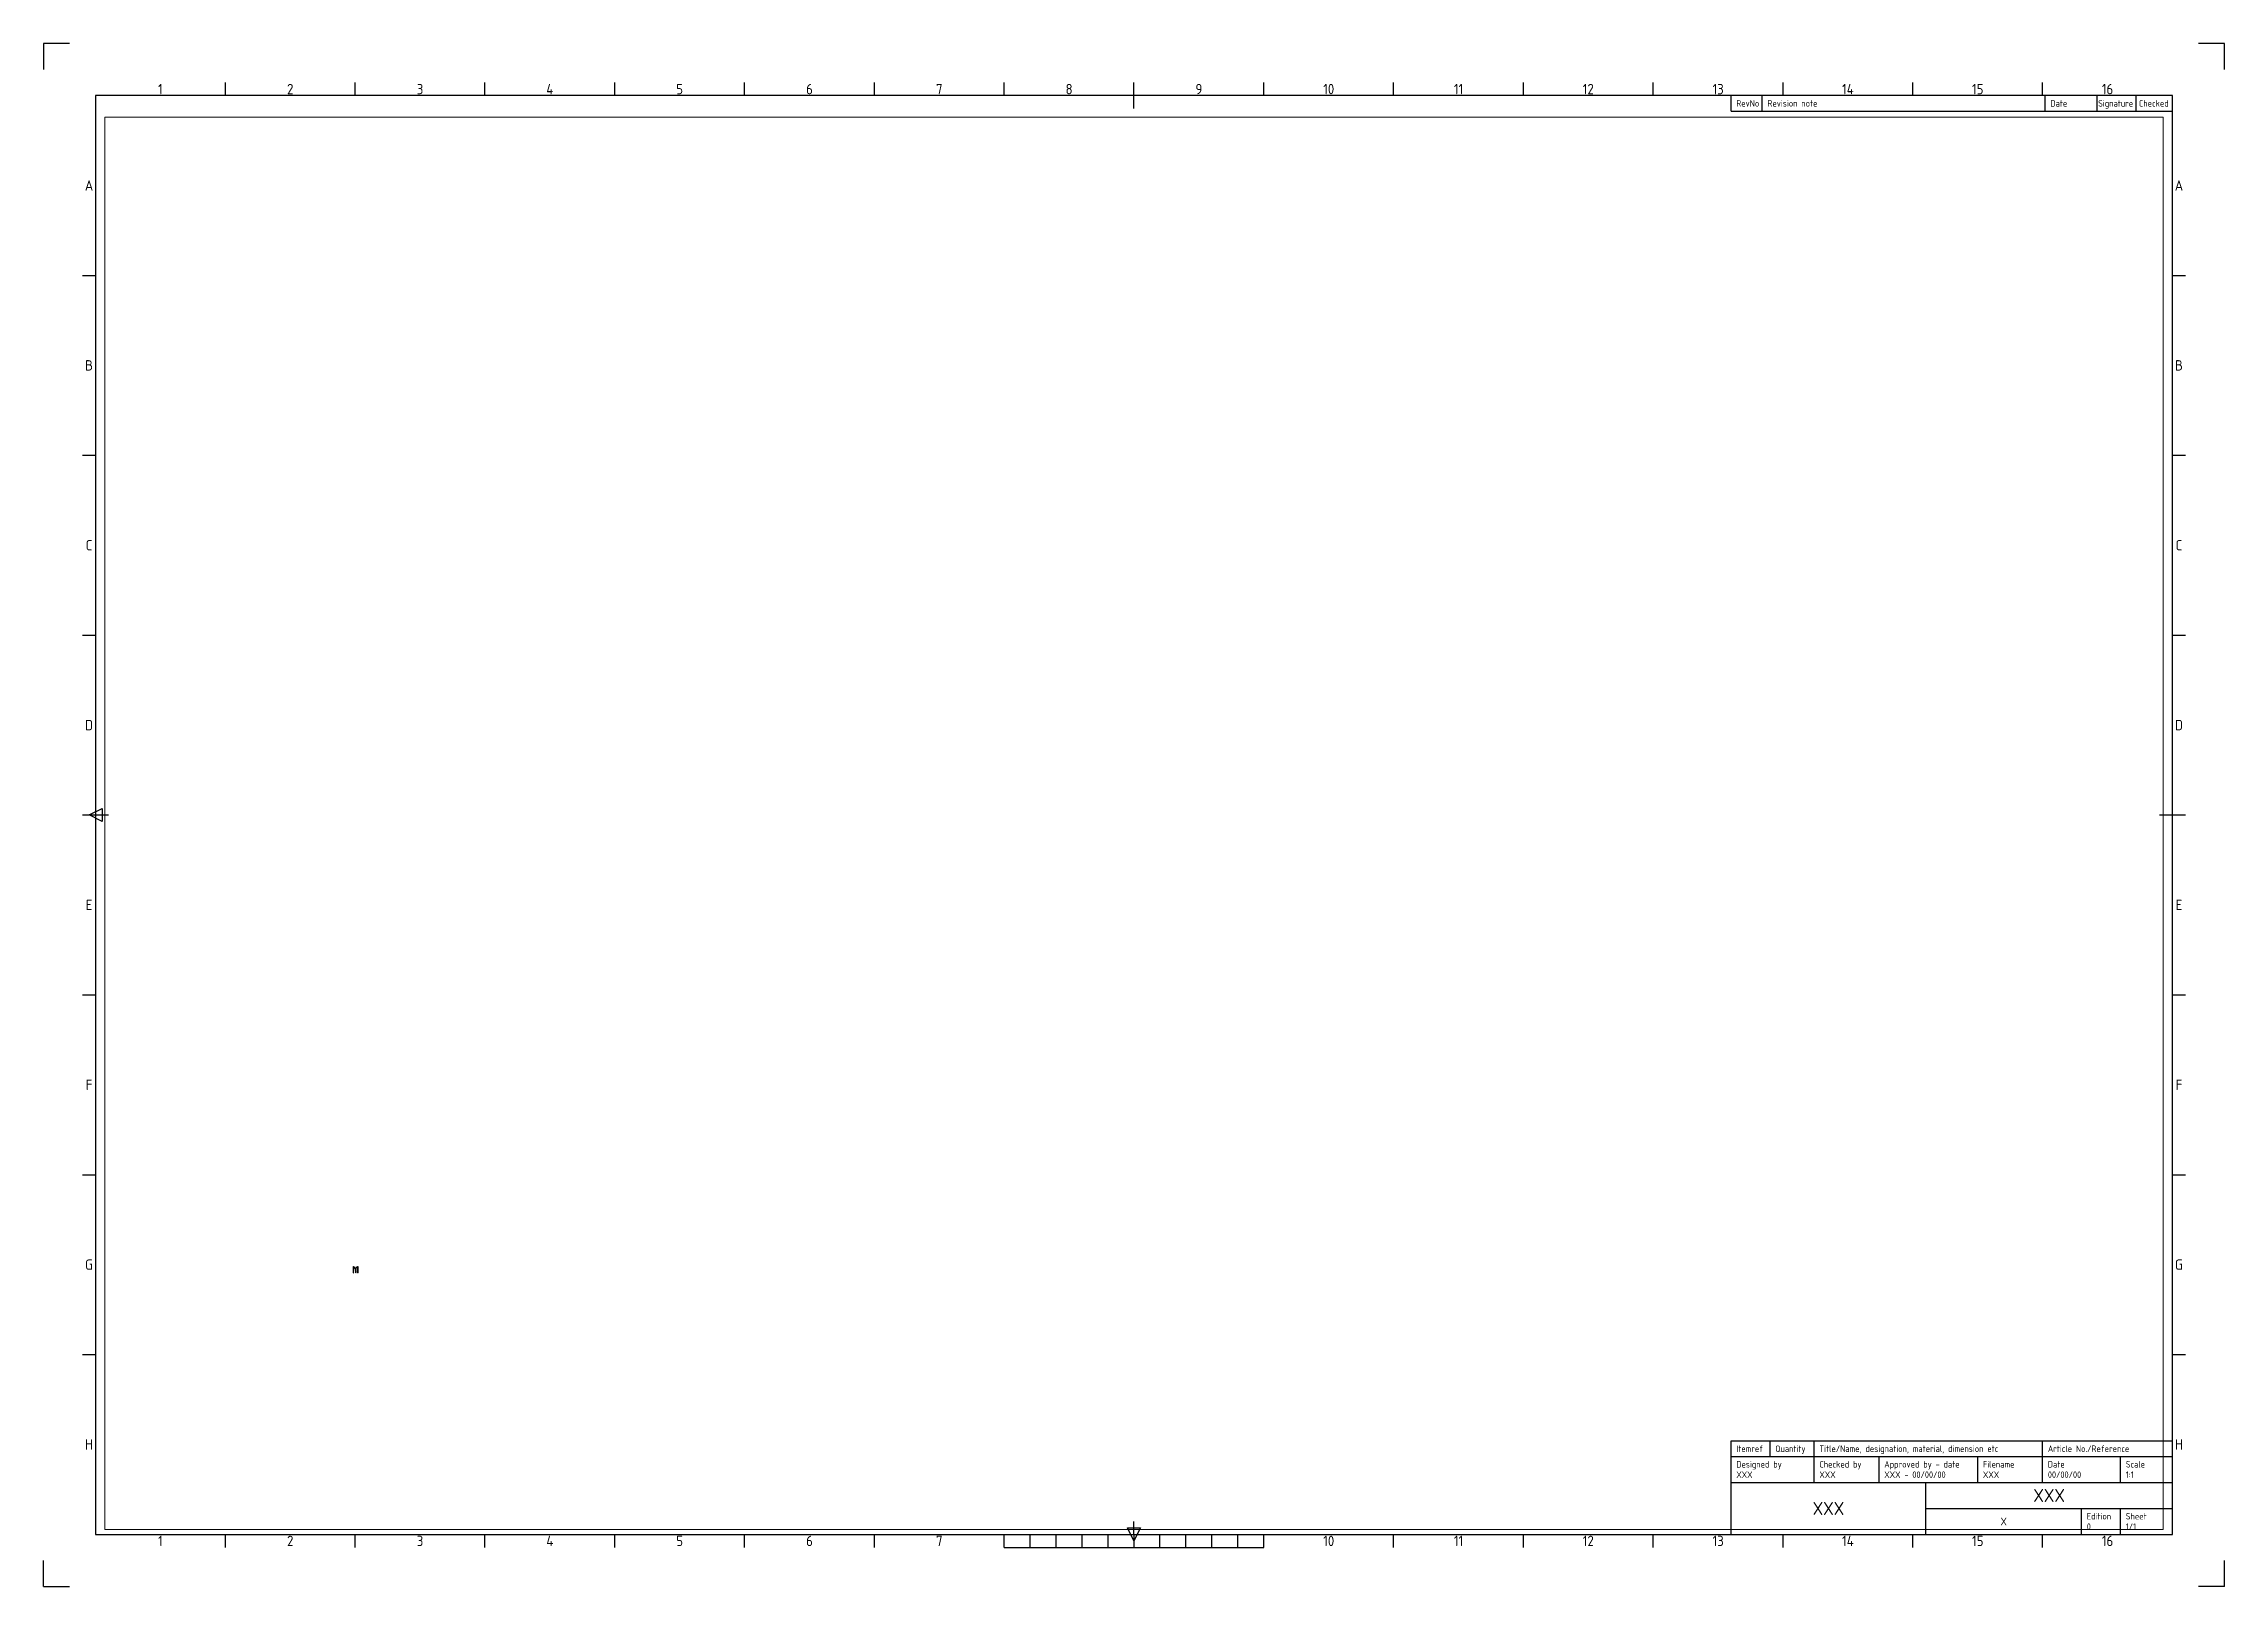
# Paper-space layout 'ISO A1 Layout' of a CAD drawing. Header units: inches, sheet in millimetres. Extents: x 0 to 840, y 1 to 595.
# The model-space entities are those that its viewports show. They can reach past a viewport. Long polylines and large blocks are cut down to what shows.
import ezdxf
from ezdxf.enums import TextEntityAlignment as Align

# ---------------------------------------------------------------- set-up
doc = ezdxf.new("R2010")
doc.units = ezdxf.units.IN
doc.header["$PDMODE"] = 34
doc.linetypes.add('DASHED', pattern=[19.05, 12.7, -6.35])
doc.layers.get('0').update_dxf_attribs({"lineweight": 0})
doc.layers.add('Title Block', color=7, linetype='Continuous')
doc.layers.add('Viewport', color=5, linetype='Continuous')
doc.styles.add('ISO Proportional', font='isocp.shx')
doc.dimstyles.get("Standard").update_dxf_attribs({"dimscale": 2.5, "dimtxt": 0.1, "dimasz": 0.1, "dimexe": 0.1, "dimexo": 0.025, "dimgap": 0.025, "dimtad": 1, "dimtoh": 1, "dimdec": 4, "dimlunit": 4, "dimtxsty": 'Standard', "dimcen": 0.09, "dimadec": 0, "dimazin": 0, "dimtfac": 1, "dimtdec": 4, "dimtofl": 0, "dimtmove": 0, "dimatfit": 3, "dimfxl": 1, "dimfrac": 1, "dimtolj": 1, "dimtzin": 0, "dimarcsym": 0})
doc.dimstyles.new('Standard-Large', dxfattribs={"dimscale": 2.5, "dimtxt": 0.3, "dimasz": 0.1, "dimexe": 0.1, "dimexo": 0.025, "dimgap": 0.025, "dimtad": 1, "dimtoh": 1, "dimdec": 4, "dimlunit": 4, "dimtxsty": 'Standard', "dimcen": 0.09, "dimadec": 0, "dimazin": 0, "dimtfac": 1, "dimtdec": 4, "dimtofl": 0, "dimtmove": 0, "dimatfit": 3, "dimfxl": 1, "dimfrac": 1, "dimtolj": 1, "dimtzin": 0, "dimarcsym": 0})

# ---------------------------------------------------------------- blocks, each defined once
blk = doc.blocks.new('ISO A1 title block')
at = {"layer": 'Title Block'}
for p, q in [((10, 594), (0, 594)), ((0, 594), (0, 584)), ((840, 594), (830, 594)), ((840, 584), (840, 594)), ((820, 574), (20, 574)), ((20, 574), (20, 20)), ((70, 574), (70, 579)), ((120, 574), (120, 579)), ((170, 574), (170, 579)), ((220, 574), (220, 579)), ((270, 574), (270, 579)), ((320, 574), (320, 579)), ((370, 574), (370, 579)), ((420, 569), (420, 579)), ((470, 574), (470, 579)), ((520, 574), (520, 579)), ((570, 574), (570, 579)), ((620, 574), (620, 579)), ((650, 568), (650, 574)), ((662, 568), (662, 574)), ((670, 574), (670, 579)), ((720, 574), (720, 579)), ((770, 574), (770, 579)), ((771, 568), (771, 574)), ((791, 568), (791, 574)), ((806, 568), (806, 574)), ((820, 20), (820, 574)), ((650, 568), (820, 568)), ((15, 504.75), (20, 504.75)), ((820, 504.75), (825, 504.75)), ((15, 435.5), (20, 435.5)), ((820, 435.5), (825, 435.5)), ((15, 366.25), (20, 366.25)), ((820, 366.25), (825, 366.25)), ((15, 297), (25, 297)), ((17.5, 297), (22.5, 299.5)), ((22.5, 294.5), (17.5, 297)), ((22.5, 299.5), (22.5, 294.5)), ((815, 297), (825, 297)), ((15, 227.75), (20, 227.75)), ((820, 227.75), (825, 227.75)), ((15, 158.5), (20, 158.5)), ((820, 158.5), (825, 158.5)), ((15, 89.25), (20, 89.25)), ((820, 89.25), (825, 89.25)), ((650, 56), (820, 56)), ((650, 50), (650, 56)), ((665, 50), (665, 56)), ((682, 50), (682, 56)), ((770, 50), (770, 56)), ((650, 50), (820, 50)), ((650, 20), (650, 50)), ((682, 40), (682, 50)), ((707, 40), (707, 50)), ((745, 40), (745, 50)), ((770, 40), (770, 50)), ((800, 40), (800, 50)), ((650, 40), (820, 40)), ((725, 20), (725, 40)), ((725, 30), (820, 30)), ((785, 20), (785, 30)), ((800, 20), (800, 30)), ((20, 20), (820, 20)), ((70, 15), (70, 20)), ((120, 15), (120, 20)), ((170, 15), (170, 20)), ((220, 15), (220, 20)), ((270, 15), (270, 20)), ((320, 15), (320, 20)), ((370, 15), (370, 20)), ((380, 15), (380, 20)), ((390, 15), (390, 20)), ((400, 15), (400, 20)), ((410, 15), (410, 20)), ((417.5, 22.5), (422.5, 22.5)), ((420, 17.5), (417.5, 22.5)), ((420, 20), (420, 25)), ((422.5, 22.5), (420, 17.5)), ((420, 20), (420, 15)), ((430, 15), (430, 20)), ((440, 15), (440, 20)), ((450, 15), (450, 20)), ((460, 15), (460, 20)), ((470, 15), (470, 20)), ((520, 15), (520, 20)), ((570, 15), (570, 20)), ((620, 15), (620, 20)), ((670, 15), (670, 20)), ((720, 15), (720, 20)), ((770, 15), (770, 20)), ((0, 0), (0, 10)), ((370, 15), (470, 15)), ((840, 0), (840, 10)), ((0, 0), (10, 0)), ((840, 0), (830, 0))]:
    blk.add_line(p, q, dxfattribs=at)
at = {"layer": 'Title Block', "style": 'ISO Proportional'}
for s, p in [('1', (45, 576.5)), ('2', (95, 576.5)), ('3', (145, 576.5)), ('4', (195, 576.5)), ('5', (245, 576.5)), ('6', (295, 576.5)), ('7', (345, 576.5)), ('8', (395, 576.5)), ('9', (445, 576.5)), ('10', (495, 576.5)), ('11', (545, 576.5)), ('12', (595, 576.5)), ('13', (645, 576.5)), ('14', (695, 576.5)), ('15', (745, 576.5)), ('16', (795, 576.5)), ('A', (17.5, 539.375)), ('A', (822.5, 539.375)), ('B', (17.5, 470.125)), ('B', (822.5, 470.125)), ('C', (17.5, 400.875)), ('C', (822.5, 400.875)), ('D', (17.5, 331.625)), ('D', (822.5, 331.625)), ('E', (17.5, 262.375)), ('E', (822.5, 262.375)), ('F', (17.5, 193.125)), ('F', (822.5, 193.125)), ('G', (17.5, 123.875)), ('G', (822.5, 123.875)), ('H', (17.5, 54.625)), ('H', (822.5, 54.625)), ('1', (45, 17.5)), ('2', (95, 17.5)), ('3', (145, 17.5)), ('4', (195, 17.5)), ('5', (245, 17.5)), ('6', (295, 17.5)), ('7', (345, 17.5)), ('10', (495, 17.5)), ('11', (545, 17.5)), ('12', (595, 17.5)), ('13', (645, 17.5)), ('14', (695, 17.5)), ('15', (745, 17.5)), ('16', (795, 17.5))]:
    blk.add_text(s, height=4, dxfattribs=at).set_placement(p, align=Align.MIDDLE)
for s, p in [('RevNo', (652, 571)), ('Revision note', (664, 571)), ('Date', (773, 571)), ('Signature', (791.361, 571)), ('Checked', (807.083, 571)), ('Itemref', (652, 53)), ('Quantity', (667, 53)), ('Title/Name, designation, material, dimension etc', (684, 53)), ('Article No./Reference', (772, 53)), ('Designed by', (652, 47)), ('Checked by', (684, 47)), ('Approved by - date', (709, 47)), ('Filename', (747, 47)), ('Date', (772, 47)), ('Scale', (802, 47)), ('Edition', (787, 27)), ('Sheet', (802, 27))]:
    blk.add_text(s, height=2.5, dxfattribs=at).set_placement(p, align=Align.MIDDLE_LEFT)
at = {"layer": 'Title Block', "style": 'ISO Proportional', "flags": 8}
for tag, p in [('DESIGNED_BY', (652, 43)), ('CHECKED_BY', (684, 43)), ('APPROVED_BY_DATE', (709, 43)), ('FILENAME', (747, 43)), ('DATE', (772, 43)), ('SCALE', (802, 43)), ('EDITION', (787, 23)), ('SHEET', (802, 23))]:
    blk.add_attdef(tag, text='', height=2.5, dxfattribs=at).set_placement(p, align=Align.MIDDLE_LEFT)
for tag, height, p in [('TITLE', 5, (772.5, 35)), ('OWNER', 5, (687.5, 30)), ('DRAWING_NUMBER', 3, (755, 25))]:
    blk.add_attdef(tag, text='', height=height, dxfattribs=at).set_placement(p, align=Align.MIDDLE)
blk = doc.blocks.new('*D1')
at = {"color": 0, "lineweight": -2, "transparency": 16777216}
for p, q in [((-5, 1), (-6, 1)), ((-5, 1), (-5, 1)), ((-4, 1), (-5, 1)), ((-4, 1), (-4, 1)), ((-4, 1), (-4, 1))]:
    blk.add_line(p, q, dxfattribs=at)
at = {"color": 0, "transparency": 16777216}
for points in [[(-5, 1), (-5, 1), (-5, 1)], [(-4, 1), (-4, 1), (-4, 1)]]:
    blk.add_solid(points, dxfattribs=at)
at = {"layer": 'Defpoints', "color": 0, "transparency": 16777216}
for p in [(-5, 1), (-5, 1), (-4, 1)]:
    blk.add_point(p, dxfattribs=at)
at = {"color": 0, "transparency": 16777216, "insert": (-6, 2), "char_height": 0.25, "attachment_point": 5}
blk.add_mtext('{\\H1x;\\S1#2;}"', dxfattribs=at)
blk = doc.blocks.new('*D2')
at = {"color": 0, "lineweight": -2, "transparency": 16777216}
for p, q in [((-5, -1), (-6, -1)), ((-5, 0), (-5, -1)), ((-4, -1), (-5, -1)), ((-4, 0), (-4, -1))]:
    blk.add_line(p, q, dxfattribs=at)
at = {"color": 0, "transparency": 16777216}
for points in [[(-5, -1), (-5, -1), (-5, -1)], [(-4, -1), (-4, -1), (-4, -1)]]:
    blk.add_solid(points, dxfattribs=at)
at = {"layer": 'Defpoints', "color": 0, "transparency": 16777216}
for p in [(-5, 0), (-4, 0), (-5, -1)]:
    blk.add_point(p, dxfattribs=at)
at = {"color": 0, "transparency": 16777216, "insert": (-6, 0), "char_height": 0.25, "attachment_point": 5}
blk.add_mtext('{\\H1x;\\S11#16;}"', dxfattribs=at)
blk = doc.blocks.new('*D3')
at = {"color": 0, "lineweight": -2, "transparency": 16777216}
for p, q in [((-5, 1), (-5, 1)), ((-5, 1), (-5, 0)), ((-5, 0), (-5, 0))]:
    blk.add_line(p, q, dxfattribs=at)
at = {"color": 0, "transparency": 16777216}
for points in [[(-5, 1), (-5, 1), (-5, 1)], [(-5, 0), (-5, 0), (-5, 0)]]:
    blk.add_solid(points, dxfattribs=at)
at = {"layer": 'Defpoints', "color": 0, "transparency": 16777216}
for p in [(-5, 1), (-5, 0), (-5, 0)]:
    blk.add_point(p, dxfattribs=at)
at = {"color": 0, "transparency": 16777216, "insert": (-5, 1), "char_height": 0.25, "attachment_point": 5, "rotation": 90}
blk.add_mtext('1"', dxfattribs=at)
blk = doc.blocks.new('*D4')
at = {"color": 0, "lineweight": -2, "transparency": 16777216}
for p, q in [((4, -1), (3, -1)), ((4, 0), (4, -1)), ((4, 0), (4, -1)), ((4, -1), (5, -1)), ((4, -1), (4, -1))]:
    blk.add_line(p, q, dxfattribs=at)
at = {"color": 0, "transparency": 16777216}
blk.add_solid([(4, -1), (4, -1), (4, -1)], dxfattribs=at)
blk.add_solid([(4, -1), (4, -1), (4, -1)], dxfattribs=at)
at = {"layer": 'Defpoints', "color": 0, "transparency": 16777216}
for p in [(4, 0), (4, 0), (4, -1)]:
    blk.add_point(p, dxfattribs=at)
at = {"color": 0, "transparency": 16777216, "insert": (5, -1), "char_height": 0.25, "attachment_point": 5}
blk.add_mtext('{\\H1x;\\S3#8;}"', dxfattribs=at)
blk = doc.blocks.new('*D5')
at = {"color": 0, "lineweight": -2, "transparency": 16777216}
for p, q in [((6, 6), (5, 6)), ((6, 4), (5, 4)), ((6, 6), (6, 5))]:
    blk.add_line(p, q, dxfattribs=at)
at = {"color": 0, "transparency": 16777216}
for points in [[(6, 6), (6, 6), (6, 6)], [(6, 5), (6, 5), (6, 4)]]:
    blk.add_solid(points, dxfattribs=at)
at = {"layer": 'Defpoints', "color": 0, "transparency": 16777216}
for p in [(6, 6), (6, 4), (6, 4)]:
    blk.add_point(p, dxfattribs=at)
at = {"color": 0, "transparency": 16777216, "insert": (5, 5), "char_height": 0.25, "attachment_point": 5, "rotation": 90}
blk.add_mtext('1{\\H1x;\\S1#2;}"', dxfattribs=at)
blk = doc.blocks.new('*D6')
at = {"color": 0, "lineweight": -2, "transparency": 16777216}
for p, q in [((-6, 15), (-6, 15)), ((6, 15), (-6, 15)), ((6, 14), (6, 15))]:
    blk.add_line(p, q, dxfattribs=at)
at = {"color": 0, "transparency": 16777216}
for points in [[(-6, 15), (-6, 15), (-6, 15)], [(6, 15), (6, 15), (6, 15)]]:
    blk.add_solid(points, dxfattribs=at)
at = {"layer": 'Defpoints', "color": 0, "transparency": 16777216}
for p in [(-6, 15), (-6, 15), (6, 14)]:
    blk.add_point(p, dxfattribs=at)
at = {"color": 0, "transparency": 16777216, "insert": (0, 15), "char_height": 0.25, "attachment_point": 5}
blk.add_mtext("1'", dxfattribs=at)
blk = doc.blocks.new('*D7')
at = {"color": 0, "lineweight": -2, "transparency": 16777216}
for p, q in [((4, 120), (4, 120)), ((4, 0), (4, 120)), ((4, 0), (4, 0))]:
    blk.add_line(p, q, dxfattribs=at)
at = {"color": 0, "transparency": 16777216}
for points in [[(4, 120), (4, 120), (4, 120)], [(4, 0), (4, 0), (4, 0)]]:
    blk.add_solid(points, dxfattribs=at)
at = {"layer": 'Defpoints', "color": 0, "transparency": 16777216}
for p in [(4, 120), (4, 120), (4, 0)]:
    blk.add_point(p, dxfattribs=at)
at = {"color": 0, "transparency": 16777216, "insert": (3, 60), "char_height": 0.75, "attachment_point": 5, "rotation": 90}
blk.add_mtext("\\A1;10'", dxfattribs=at)
blk = doc.blocks.new('*D25')
at = {"color": 0, "lineweight": -2, "transparency": 16777216}
for p, q in [((80, 70), (78, 70)), ((78, 69), (79, 67)), ((81, 67), (79, 67))]:
    blk.add_line(p, q, dxfattribs=at)
at = {"color": 0, "transparency": 16777216}
for points in [[(78, 69), (78, 69), (78, 70)], [(79, 67), (79, 67), (79, 67)]]:
    blk.add_solid(points, dxfattribs=at)
at = {"layer": 'Defpoints', "color": 0, "transparency": 16777216}
for p in [(79, 67), (80, 70), (81, 67)]:
    blk.add_point(p, dxfattribs=at)
at = {"color": 0, "transparency": 16777216, "insert": (79, 68), "char_height": 0.25, "attachment_point": 5, "rotation": 283.2274}
blk.add_mtext('\\A1;2{\\H1x;\\S15#16;}"', dxfattribs=at)
blk = doc.blocks.new('*D26')
at = {"color": 0, "lineweight": -2, "transparency": 16777216}
for p, q in [((80, 70), (77, 69)), ((78, 69), (79, 66)), ((81, 66), (78, 66))]:
    blk.add_line(p, q, dxfattribs=at)
at = {"color": 0, "transparency": 16777216}
for points in [[(78, 69), (78, 69), (78, 69)], [(79, 66), (78, 66), (79, 66)]]:
    blk.add_solid(points, dxfattribs=at)
at = {"layer": 'Defpoints', "color": 0, "transparency": 16777216}
for p in [(79, 66), (80, 70), (81, 66)]:
    blk.add_point(p, dxfattribs=at)
at = {"color": 0, "transparency": 16777216, "insert": (78, 67), "char_height": 0.25, "attachment_point": 5, "rotation": 283.1225}
blk.add_mtext('\\A1;4"', dxfattribs=at)
blk = doc.blocks.new('*D27')
at = {"color": 0, "lineweight": -2, "transparency": 16777216}
for p, q in [((81, 70), (82, 70)), ((81, 66), (82, 66)), ((82, 66), (82, 70))]:
    blk.add_line(p, q, dxfattribs=at)
at = {"color": 0, "transparency": 16777216}
for points in [[(82, 70), (82, 70), (82, 70)], [(82, 66), (82, 66), (82, 66)]]:
    blk.add_solid(points, dxfattribs=at)
at = {"layer": 'Defpoints', "color": 0, "transparency": 16777216}
for p in [(81, 70), (81, 66), (82, 70)]:
    blk.add_point(p, dxfattribs=at)
at = {"color": 0, "transparency": 16777216, "insert": (82, 68), "char_height": 0.25, "attachment_point": 5, "rotation": 90}
blk.add_mtext('\\A1;4"', dxfattribs=at)
blk = doc.blocks.new('*D28')
at = {"color": 0, "lineweight": -2, "transparency": 16777216}
for p, q in [((78, 4), (78, 5)), ((79, 4), (90, 4)), ((90, 4), (90, 5))]:
    blk.add_line(p, q, dxfattribs=at)
at = {"color": 0, "transparency": 16777216}
for points in [[(79, 4), (79, 4), (78, 4)], [(90, 4), (90, 4), (90, 4)]]:
    blk.add_solid(points, dxfattribs=at)
at = {"layer": 'Defpoints', "color": 0, "transparency": 16777216}
for p in [(78, 4), (90, 4), (90, 4)]:
    blk.add_point(p, dxfattribs=at)
at = {"color": 0, "transparency": 16777216, "insert": (84, 5), "char_height": 0.25, "attachment_point": 5}
blk.add_mtext('\\A1;1\'-0{\\H1x;\\S1#16;}"', dxfattribs=at)
blk = doc.blocks.new('*D29')
at = {"color": 0, "lineweight": -2, "transparency": 16777216}
for p, q in [((78, 14), (78, 15)), ((90, 14), (78, 14)), ((90, 14), (90, 15))]:
    blk.add_line(p, q, dxfattribs=at)
at = {"color": 0, "transparency": 16777216}
for points in [[(78, 14), (78, 14), (78, 14)], [(90, 14), (90, 14), (90, 14)]]:
    blk.add_solid(points, dxfattribs=at)
at = {"layer": 'Defpoints', "color": 0, "transparency": 16777216}
for p in [(78, 14), (78, 14), (90, 14)]:
    blk.add_point(p, dxfattribs=at)
at = {"color": 0, "transparency": 16777216, "insert": (84, 15), "char_height": 0.25, "attachment_point": 5}
blk.add_mtext('\\A1;1\'-0{\\H1x;\\S3#8;}"', dxfattribs=at)
blk = doc.blocks.new('*D30')
at = {"color": 0, "lineweight": -2, "transparency": 16777216}
for p, q in [((77, 24), (77, 25)), ((78, 24), (90, 24)), ((90, 24), (90, 25))]:
    blk.add_line(p, q, dxfattribs=at)
at = {"color": 0, "transparency": 16777216}
for points in [[(78, 24), (78, 24), (77, 24)], [(90, 24), (90, 24), (90, 24)]]:
    blk.add_solid(points, dxfattribs=at)
at = {"layer": 'Defpoints', "color": 0, "transparency": 16777216}
for p in [(77, 24), (90, 24), (90, 24)]:
    blk.add_point(p, dxfattribs=at)
at = {"color": 0, "transparency": 16777216, "insert": (84, 25), "char_height": 0.25, "attachment_point": 5}
blk.add_mtext('\\A1;1\'-1{\\H1x;\\S1#16;}"', dxfattribs=at)
blk = doc.blocks.new('*D31')
at = {"color": 0, "lineweight": -2, "transparency": 16777216}
for p, q in [((76, 34), (76, 35)), ((77, 34), (90, 34)), ((90, 34), (90, 35))]:
    blk.add_line(p, q, dxfattribs=at)
at = {"color": 0, "transparency": 16777216}
for points in [[(77, 34), (77, 34), (76, 34)], [(90, 34), (90, 34), (90, 34)]]:
    blk.add_solid(points, dxfattribs=at)
at = {"layer": 'Defpoints', "color": 0, "transparency": 16777216}
for p in [(76, 34), (90, 34), (90, 34)]:
    blk.add_point(p, dxfattribs=at)
at = {"color": 0, "transparency": 16777216, "insert": (83, 35), "char_height": 0.25, "attachment_point": 5}
blk.add_mtext('\\A1;1\'-2{\\H1x;\\S1#8;}"', dxfattribs=at)
blk = doc.blocks.new('*D32')
at = {"color": 0, "lineweight": -2, "transparency": 16777216}
for p, q in [((75, 44), (75, 45)), ((75, 44), (90, 44)), ((90, 44), (90, 45))]:
    blk.add_line(p, q, dxfattribs=at)
at = {"color": 0, "transparency": 16777216}
for points in [[(75, 44), (75, 44), (75, 44)], [(90, 44), (90, 44), (90, 44)]]:
    blk.add_solid(points, dxfattribs=at)
at = {"layer": 'Defpoints', "color": 0, "transparency": 16777216}
for p in [(75, 44), (90, 44), (90, 44)]:
    blk.add_point(p, dxfattribs=at)
at = {"color": 0, "transparency": 16777216, "insert": (83, 45), "char_height": 0.25, "attachment_point": 5}
blk.add_mtext('\\A1;1\'-3{\\H1x;\\S1#2;}"', dxfattribs=at)
blk = doc.blocks.new('*D33')
at = {"color": 0, "lineweight": -2, "transparency": 16777216}
for p, q in [((73, 54), (73, 55)), ((73, 54), (90, 54)), ((90, 54), (90, 55))]:
    blk.add_line(p, q, dxfattribs=at)
at = {"color": 0, "transparency": 16777216}
for points in [[(73, 54), (73, 54), (73, 54)], [(90, 54), (90, 54), (90, 54)]]:
    blk.add_solid(points, dxfattribs=at)
at = {"layer": 'Defpoints', "color": 0, "transparency": 16777216}
for p in [(73, 54), (90, 54), (90, 54)]:
    blk.add_point(p, dxfattribs=at)
at = {"color": 0, "transparency": 16777216, "insert": (86, 55), "char_height": 0.25, "attachment_point": 5}
blk.add_mtext('\\A1;1\'-5{\\H1x;\\S1#4;}"', dxfattribs=at)
blk = doc.blocks.new('*D34')
at = {"color": 0, "lineweight": -2, "transparency": 16777216}
for p, q in [((71, 64), (71, 65)), ((71, 64), (90, 64)), ((90, 64), (90, 65))]:
    blk.add_line(p, q, dxfattribs=at)
at = {"color": 0, "transparency": 16777216}
for points in [[(71, 64), (71, 64), (71, 64)], [(90, 64), (90, 64), (90, 64)]]:
    blk.add_solid(points, dxfattribs=at)
at = {"layer": 'Defpoints', "color": 0, "transparency": 16777216}
for p in [(71, 64), (90, 64), (90, 64)]:
    blk.add_point(p, dxfattribs=at)
at = {"color": 0, "transparency": 16777216, "insert": (85, 65), "char_height": 0.25, "attachment_point": 5}
blk.add_mtext('\\A1;1\'-7{\\H1x;\\S5#16;}"', dxfattribs=at)
blk = doc.blocks.new('*D35')
at = {"color": 0, "lineweight": -2, "transparency": 16777216}
for p, q in [((69, 74), (69, 75)), ((69, 74), (90, 74)), ((90, 74), (90, 75))]:
    blk.add_line(p, q, dxfattribs=at)
at = {"color": 0, "transparency": 16777216}
for points in [[(69, 74), (69, 74), (69, 74)], [(90, 74), (90, 74), (90, 74)]]:
    blk.add_solid(points, dxfattribs=at)
at = {"layer": 'Defpoints', "color": 0, "transparency": 16777216}
for p in [(69, 74), (90, 74), (90, 74)]:
    blk.add_point(p, dxfattribs=at)
at = {"color": 0, "transparency": 16777216, "insert": (85, 75), "char_height": 0.25, "attachment_point": 5}
blk.add_mtext('\\A1;1\'-9{\\H1x;\\S13#16;}"', dxfattribs=at)
blk = doc.blocks.new('*D38')
at = {"color": 0, "lineweight": -2, "transparency": 16777216}
for p, q in [((80, 120), (80, 120)), ((80, 69), (80, 120)), ((80, 69), (80, 69))]:
    blk.add_line(p, q, dxfattribs=at)
at = {"color": 0, "transparency": 16777216}
for points in [[(80, 120), (80, 120), (80, 120)], [(80, 69), (80, 69), (80, 69)]]:
    blk.add_solid(points, dxfattribs=at)
at = {"layer": 'Defpoints', "color": 0, "transparency": 16777216}
for p in [(80, 120), (80, 120), (80, 69)]:
    blk.add_point(p, dxfattribs=at)
at = {"color": 0, "transparency": 16777216, "insert": (80, 87), "char_height": 0.25, "attachment_point": 5, "rotation": 89.9782}
blk.add_mtext('\\A1;4\'-3{\\H1x;\\S1#8;}"', dxfattribs=at)
blk = doc.blocks.new('*D39')
at = {"color": 0, "lineweight": -2, "transparency": 16777216}
for p, q in [((81, 120), (82, 120)), ((81, 67), (81, 120)), ((81, 67), (82, 67))]:
    blk.add_line(p, q, dxfattribs=at)
at = {"color": 0, "transparency": 16777216}
for points in [[(81, 120), (81, 120), (81, 120)], [(81, 67), (81, 67), (81, 67)]]:
    blk.add_solid(points, dxfattribs=at)
at = {"layer": 'Defpoints', "color": 0, "transparency": 16777216}
for p in [(81, 120), (81, 120), (81, 67)]:
    blk.add_point(p, dxfattribs=at)
at = {"color": 0, "transparency": 16777216, "insert": (81, 87), "char_height": 0.25, "attachment_point": 5, "rotation": 90}
blk.add_mtext('\\A1;4\'-4{\\H1x;\\S13#16;}"', dxfattribs=at)
blk = doc.blocks.new('*D42')
at = {"color": 0, "lineweight": -2, "transparency": 16777216}
for p, q in [((81, 66), (81, 66)), ((81, 66), (81, 11)), ((81, 11), (81, 11))]:
    blk.add_line(p, q, dxfattribs=at)
at = {"color": 0, "transparency": 16777216}
for points in [[(81, 66), (81, 66), (81, 66)], [(81, 11), (81, 11), (81, 11)]]:
    blk.add_solid(points, dxfattribs=at)
at = {"layer": 'Defpoints', "color": 0, "transparency": 16777216}
for p in [(81, 66), (81, 11), (81, 11)]:
    blk.add_point(p, dxfattribs=at)
at = {"color": 0, "transparency": 16777216, "insert": (81, 51), "char_height": 0.25, "attachment_point": 5, "rotation": 270.1937}
blk.add_mtext('\\A1;4\'-7{\\H1x;\\S7#16;}"', dxfattribs=at)
blk = doc.blocks.new('*D43')
at = {"color": 0, "lineweight": -2, "transparency": 16777216}
for p, q in [((80, 66), (79, 66)), ((80, 66), (80, 21)), ((80, 21), (80, 21))]:
    blk.add_line(p, q, dxfattribs=at)
at = {"color": 0, "transparency": 16777216}
for points in [[(80, 66), (80, 66), (80, 66)], [(80, 21), (80, 21), (80, 21)]]:
    blk.add_solid(points, dxfattribs=at)
at = {"layer": 'Defpoints', "color": 0, "transparency": 16777216}
for p in [(80, 66), (80, 21), (80, 21)]:
    blk.add_point(p, dxfattribs=at)
at = {"color": 0, "transparency": 16777216, "insert": (80, 51), "char_height": 0.25, "attachment_point": 5, "rotation": 270.2382}
blk.add_mtext('\\A1;3\'-9{\\H1x;\\S1#16;}"', dxfattribs=at)

msp = doc.modelspace()

# ---------------------------------------------------------------- linework, layer by layer
for p, q in [((18.36736, 111.67174), (18.71382, 111.81524)), ((25.7584, 114.7332), (26.10486, 114.87671)), ((58.02324, 111.67443), (58.3697, 111.81793)), ((65.41428, 114.73589), (65.76073, 114.8794)), ((72.6606, 69.88565), (73.03489, 69.9087)), ((72.75279, 68.38849), (72.6606, 69.88565)), ((72.74171, 67.35819), (72.98498, 67.41582)), ((74.72245, 59.60703), (72.75279, 68.38849)), ((73.21384, 66.44236), (72.97037, 66.38556)), ((73.03489, 69.9087), (73.12507, 68.44428)), ((73.12507, 68.44428), (75.08289, 59.71558)), ((74.30812, 61.56364), (74.06372, 61.51101)), ((74.51696, 60.58569), (74.27238, 60.5339)), ((75.27854, 58.21391), (74.72245, 59.60703)), ((75.08289, 59.71558), (75.62682, 58.35294)), ((75.62682, 58.35294), (75.27854, 58.21391)), ((79.10477, 71.33543), (78.76088, 71.18587)), ((78.76088, 71.18587), (79.34605, 69.84042)), ((79.70301, 69.9599), (79.10477, 71.33543)), ((79.34605, 69.84042), (80.23615, 66.0225)), ((79.70301, 69.9599), (79.9461, 70.01828)), ((80.61115, 66.06438), (79.70301, 69.9599)), ((80.23615, 68.79942), (80.23615, 120.00262)), ((80.23615, 120.00262), (80.61115, 120.00262)), ((80.61115, 67.18893), (80.23615, 68.79942)), ((80.42365, 20.92604), (80.23615, 66.0225)), ((80.23615, 0.00262), (80.61115, 0.00262)), ((80.79865, 10.60425), (80.42365, 20.92604)), ((80.61115, 120.00262), (80.61115, 67.18893)), ((80.79865, 10.60425), (80.61115, 66.06438)), ((80.86115, 70.06438), (81.12162, 71.54159)), ((81.12162, 71.54159), (81.49092, 71.47647)), ((81.49092, 71.47647), (81.23615, 70.03157)), ((81.23615, 70.03157), (81.23615, 66.13412)), ((87.72567, 71.54159), (87.35637, 71.47647)), ((87.35637, 71.47647), (87.61115, 70.03157)), ((87.61115, 61.09719), (87.35637, 59.65229)), ((87.35637, 59.65229), (87.72567, 59.58717)), ((87.61115, 70.03157), (87.61115, 61.09719)), ((87.98615, 70.06438), (87.72567, 71.54159)), ((87.72567, 59.58717), (87.98615, 61.06438)), ((87.98615, 61.06438), (87.98615, 70.06438)), ((87.98615, 69.06438), (88.23615, 69.06438)), ((88.23615, 68.06438), (87.98615, 68.06438)), ((88.23615, 63.06438), (87.98615, 63.06438)), ((87.98615, 62.06438), (88.23615, 62.06438)), ((88.04865, 10.60425), (88.04865, 18.37092)), ((40.58027, -0.00007), (40.95527, -0.00007)), ((48.58027, -0.00007), (48.95527, -0.00007))]:
    msp.add_line(p, q)
for points in [[(-6, 114.25), (6, 114.25), (6, 115.75), (-6, 115.75)], [(-6, 104.25), (6, 104.25), (6, 105.75), (-6, 105.75)], [(-6, 94.25), (6, 94.25), (6, 95.75), (-6, 95.75)], [(-6, 84.25), (6, 84.25), (6, 85.75), (-6, 85.75)], [(-6, 74.25), (6, 74.25), (6, 75.75), (-6, 75.75)], [(-6, 64.25), (6, 64.25), (6, 65.75), (-6, 65.75)], [(-6, 54.25), (6, 54.25), (6, 55.75), (-6, 55.75)], [(-6, 44.25), (6, 44.25), (6, 45.75), (-6, 45.75)], [(-6, 34.25), (6, 34.25), (6, 35.75), (-6, 35.75)], [(-6, 24.25), (6, 24.25), (6, 25.75), (-6, 25.75)], [(-6, 14.25), (6, 14.25), (6, 15.75), (-6, 15.75)], [(-6, 4.25), (6, 4.25), (6, 5.75), (-6, 5.75)], [(-4.1875, 120), (-4.8625, 120), (-4.8625, 119), (-4.1875, 119)], [(-4.1875, 0), (-4.8625, 0), (-4.8625, 1), (-4.1875, 1)], [(-3.8125, 0), (-4.1875, 0), (-4.1875, 120), (-3.8125, 120)], [(3.8125, 0), (4.1875, 0), (4.1875, 120), (3.8125, 120)], [(4.1875, 120), (4.8625, 120), (4.8625, 119), (4.1875, 119)], [(4.1875, 0), (4.8625, 0), (4.8625, 1), (4.1875, 1)], [(18.36736, 111.67174), (17.74375, 111.41343), (18.12643, 110.48955), (18.75005, 110.74786)], [(18.7484, 105.88204), (29.90861, 110.29223), (29.35733, 111.68725), (18.19713, 107.27706)], [(22.06822, 96.99183), (33.36674, 101.03451), (32.86141, 102.44682), (21.56288, 98.40414)], [(25.09537, 87.99776), (36.52012, 91.66859), (36.06127, 93.09669), (24.63652, 89.42585)], [(26.10486, 114.87671), (26.72847, 115.13502), (27.11116, 114.21114), (26.48754, 113.95283)], [(27.82663, 78.90946), (39.36537, 82.20452), (38.95349, 83.64686), (27.41475, 80.3518)], [(30.25907, 69.73666), (41.89944, 72.65242), (41.53497, 74.10747), (29.8946, 71.1917)], [(32.39008, 60.48918), (44.11962, 63.02252), (43.80295, 64.48871), (32.07341, 61.95537)], [(34.21737, 51.17693), (46.02353, 53.32514), (45.755, 54.8009), (33.94885, 52.6527)], [(35.739, 41.80988), (47.60912, 43.57065), (47.38903, 45.05441), (35.51891, 43.29365)], [(36.95334, 32.39806), (48.87471, 33.76951), (48.70328, 35.25968), (36.78191, 33.88823)], [(37.85908, 22.95155), (49.81894, 23.9322), (49.69636, 25.42718), (37.7365, 24.44653)], [(38.45525, 13.48046), (50.4408, 14.06927), (50.3672, 15.56746), (38.38165, 14.97865)], [(38.74122, 3.99493), (50.73961, 4.19127), (50.71507, 5.69107), (38.71668, 5.49473)], [(40.58027, -0.00007), (39.90527, -0.00007), (39.90527, 0.99993), (40.58027, 0.99993)], [(48.95527, -0.00007), (49.63027, -0.00007), (49.63027, 0.99993), (48.95527, 0.99993)], [(58.40593, 110.75055), (57.78231, 110.49224), (57.39962, 111.41612), (58.02324, 111.67443)], [(58.40428, 105.88473), (69.56448, 110.29492), (69.01321, 111.68994), (57.853, 107.27975)], [(61.72409, 96.99452), (73.02262, 101.0372), (72.51729, 102.44951), (61.21876, 98.40683)], [(64.75125, 88.00045), (76.176, 91.67128), (75.71715, 93.09938), (64.2924, 89.42854)], [(66.14342, 113.95552), (66.76704, 114.21383), (66.38435, 115.13771), (65.76073, 114.8794)], [(67.48251, 78.91215), (79.02125, 82.20721), (78.60937, 83.64955), (67.07063, 80.35449)], [(68.62747, 74.25262), (90.42365, 74.25262), (90.42365, 75.75262), (68.62747, 75.75262)], [(71.09714, 64.25262), (90.42365, 64.25262), (90.42365, 65.75262), (71.09714, 65.75262)], [(73.19708, 54.25262), (90.42365, 54.25262), (90.42365, 55.75262), (73.19708, 55.75262)], [(74.93534, 44.25262), (90.42365, 44.25262), (90.42365, 45.75262), (74.93534, 45.75262)], [(76.31845, 34.25262), (90.42365, 34.25262), (90.42365, 35.75262), (76.31845, 35.75262)], [(77.35147, 24.25262), (90.42365, 24.25262), (90.42365, 25.75262), (77.35147, 25.75262)], [(78.03812, 14.25262), (90.42365, 14.25262), (90.42365, 15.75262), (78.03812, 15.75262)], [(78.38083, 4.25262), (90.42365, 4.25262), (90.42365, 5.75262), (78.38083, 5.75262)], [(78.42365, 114.25262), (90.42365, 114.25262), (90.42365, 115.75262), (78.42365, 115.75262)], [(78.42365, 104.25262), (90.42365, 104.25262), (90.42365, 105.75262), (78.42365, 105.75262)], [(78.42365, 94.25262), (90.42365, 94.25262), (90.42365, 95.75262), (78.42365, 95.75262)], [(78.42365, 84.25262), (90.42365, 84.25262), (90.42365, 85.75262), (78.42365, 85.75262)], [(80.23615, 119.00262), (79.56115, 119.00262), (79.56115, 120.00262), (80.23615, 120.00262)], [(80.23615, 0.00262), (79.56115, 0.00262), (79.56115, 1.00262), (80.23615, 1.00262)], [(80.61115, 66.06438), (80.86115, 66.06438), (80.86115, 70.06438), (80.61115, 70.06438)], [(88.23615, 0.00262), (88.61115, 0.00262), (88.61115, 120.00262), (88.23615, 120.00262)], [(88.61115, 119.00262), (89.28615, 119.00262), (89.28615, 120.00262), (88.61115, 120.00262)], [(88.61115, 0.00262), (89.28615, 0.00262), (89.28615, 1.00262), (88.61115, 1.00262)]]:
    msp.add_lwpolyline(points, close=True)
at = {"linetype": 'DASHED'}
for points in [[(-4.775, 120), (-4.275, 120), (-4.275, 119), (-4.775, 119)], [(-4.775, 0), (-4.275, 0), (-4.275, 1), (-4.775, 1)], [(4.775, 120), (4.275, 120), (4.275, 119), (4.775, 119)], [(4.775, 0), (4.275, 0), (4.275, 1), (4.775, 1)], [(18.28653, 111.63825), (17.82459, 111.44691), (18.20727, 110.52303), (18.66921, 110.71437)], [(26.64764, 115.10154), (26.1857, 114.9102), (26.56838, 113.98632), (27.03032, 114.17766)], [(40.49277, -0.00007), (39.99277, -0.00007), (39.99277, 0.99993), (40.49277, 0.99993)], [(49.54277, -0.00007), (49.04277, -0.00007), (49.04277, 0.99993), (49.54277, 0.99993)], [(58.32509, 110.71706), (57.86315, 110.52572), (57.48046, 111.4496), (57.9424, 111.64094)], [(66.6862, 114.18035), (66.22426, 113.98901), (65.84157, 114.91289), (66.30351, 115.10423)], [(80.14865, 119.00262), (79.64865, 119.00262), (79.64865, 120.00262), (80.14865, 120.00262)], [(80.14865, 0.00262), (79.64865, 0.00262), (79.64865, 1.00262), (80.14865, 1.00262)], [(89.19865, 119.00262), (88.69865, 119.00262), (88.69865, 120.00262), (89.19865, 120.00262)], [(89.19865, 0.00262), (88.69865, 0.00262), (88.69865, 1.00262), (89.19865, 1.00262)]]:
    msp.add_lwpolyline(points, close=True, dxfattribs=at)
for centre, radius, start, end in [((-251.23223, -0.00007), 291.8125, 0, 22.5), ((-251.23223, -0.00007), 292.1875, 0, 22.5), ((-251.23223, -0.00007), 299.8125, 0, 22.5), ((-251.23223, -0.00007), 300.1875, 0, 22.5), ((-211.57635, 0.00262), 291.8125, 0, 22.5), ((-211.57635, 0.00262), 292.1875, 0, 22.5), ((-211.57635, 0.00262), 299.8125, 13.265640309, 22.5), ((-211.57635, 0.00262), 300.1875, 13.565901128, 22.5), ((-211.57635, 0.00262), 299.8125, 2.026450663, 12.734681099), ((-211.57635, 0.00262), 300.1875, 3.508087612, 12.726691522)]:
    msp.add_arc(centre, radius, start, end)
for radius in [292, 300]:
    msp.add_arc((-251.23223, -0.00007), radius, 0, 22.5, dxfattribs=at)

# ---------------------------------------------------------------- dimensions: what is measured, and where the dimension line sits
for base, p1, p2, picture, middle in [((-4.8625, -0.7593), (-4.1875, 0), (-4.8625, 0), '*D2', (-5.59167, -0.4468)), ((-6, 14.60514), (6, 14.25), (-6, 14.60514), '*D6', (0, 14.79264)), ((-4.775, 1.2332), (-4.275, 1), (-4.775, 1), '*D1', (-5.5875, 1.5457)), ((4.1875, -0.8643), (3.8125, 0), (4.1875, 0), '*D4', (5.04167, -0.5518))]:
    dim = msp.add_linear_dim(base=base, p1=p1, p2=p2, dimstyle='Standard', override={"dimtad": 1, "dimtoh": 0, "dimdec": 4, "dimlunit": 4, "dimcen": 2.5, "dimtofl": 1, "dimtolj": 0, "dimtzin": 8})
    dim.commit()
    dim.dimension.update_dxf_attribs({"geometry": picture, "text_midpoint": middle})
for base, p1, p2, picture, middle in [((-5.17588, 0), (-4.8625, 1), (-4.8625, 0), '*D3', (-5.36338, 0.5)), ((5.73731, 4.25), (6, 5.75), (6, 4.25), '*D5', (5.42481, 5))]:
    dim = msp.add_linear_dim(base=base, p1=p1, p2=p2, angle=90, dimstyle='Standard', override={"dimtad": 1, "dimtoh": 0, "dimdec": 4, "dimlunit": 4, "dimcen": 2.5, "dimtofl": 1, "dimtolj": 0, "dimtzin": 8})
    dim.commit()
    dim.dimension.update_dxf_attribs({"geometry": picture, "text_midpoint": middle})
dim = msp.add_linear_dim(base=(3.8125, 120), p1=(3.8125, 0), p2=(3.8125, 120), angle=90, dimstyle='Standard-Large')
dim.commit()
dim.dimension.update_dxf_attribs({"geometry": '*D7', "text_midpoint": (3.375, 60)})
for base, p1, p2, picture, middle in [((90.42365, 74.25262), (68.62747, 74.25262), (90.42365, 74.25262), '*D35', (84.57691, 74.25262)), ((90.42365, 64.25262), (71.09714, 64.25262), (90.42365, 64.25262), '*D34', (84.73806, 64.25262)), ((90.42365, 54.25262), (73.19708, 54.25262), (90.42365, 54.25262), '*D33', (86.0664, 54.25262))]:
    dim = msp.add_linear_dim(base=base, p1=p1, p2=p2, dimstyle='Standard')
    dim.commit()
    dim.dimension.update_dxf_attribs({"geometry": picture, "text_midpoint": middle, "dimtype": 160})
for base, p1, p2, picture, middle in [((90.42365, 44.25262), (74.93534, 44.25262), (90.42365, 44.25262), '*D32', (82.6795, 44.56512)), ((90.42365, 34.25262), (76.31845, 34.25262), (90.42365, 34.25262), '*D31', (83.37105, 34.56512)), ((90.42365, 24.25262), (77.35147, 24.25262), (90.42365, 24.25262), '*D30', (83.88756, 24.56512)), ((78.03812, 14.25262), (90.42365, 14.25262), (78.03812, 14.25262), '*D29', (84.23088, 14.56512)), ((90.42365, 4.25262), (78.38083, 4.25262), (90.42365, 4.25262), '*D28', (84.40224, 4.56512))]:
    dim = msp.add_linear_dim(base=base, p1=p1, p2=p2, dimstyle='Standard')
    dim.commit()
    dim.dimension.update_dxf_attribs({"geometry": picture, "text_midpoint": middle})
for base, p1, p2, angle, picture, middle, dimtype in [((78.55921, 65.58603), (79.70301, 69.9599), (80.61115, 66.06438), 283.12254557, '*D26', (78.13347, 67.41229), 161), ((78.92978, 66.79372), (79.9461, 70.01828), (80.61115, 67.18893), 283.227353891, '*D25', (78.6209, 68.10779), 161), ((79.846678, 20.92364), (80.236335, 65.977002), (80.423646, 20.926039), 270.238220386, '*D43', (79.719895, 51.416844), 161), ((80.24858, 120.00261), (80.21668, 68.88301), (80.23615, 120.00262), 89.978184527, '*D38', (80.23615, 87.33967), 161), ((80.79865, 10.60425), (80.61115, 66.06438), (80.79865, 10.60425), 270.193705231, '*D42', (80.66069, 51.40889), 161), ((81.31531, 120.00262), (80.61115, 67.18893), (80.61115, 120.00262), 90, '*D39', (81.31531, 87.31289), 160), ((81.79018, 70.06438), (80.86115, 66.06438), (80.86115, 70.06438), 90, '*D27', (81.79018, 68.06438), 160)]:
    dim = msp.add_linear_dim(base=base, p1=p1, p2=p2, angle=angle, dimstyle='Standard')
    dim.commit()
    dim.dimension.update_dxf_attribs({"geometry": picture, "text_midpoint": middle, "dimtype": dimtype})

psp = doc.layouts.new('ISO A1 Layout')

# ---------------------------------------------------------------- block references
at = {"layer": 'Title Block'}
ref = psp.add_blockref('ISO A1 title block', (0.44, 1.22), dxfattribs=at)
ref.add_attrib('CHECKED_BY', 'XXX', dxfattribs={"height": 2.5, "style": 'ISO Proportional'}).set_placement((684.44, 44.22), align=Align.MIDDLE_LEFT)
ref.add_attrib('OWNER', 'XXX', dxfattribs={"height": 5, "style": 'ISO Proportional'}).set_placement((687.94, 31.22), align=Align.MIDDLE)
ref.add_attrib('DESIGNED_BY', 'XXX', dxfattribs={"height": 2.5, "style": 'ISO Proportional'}).set_placement((652.44, 44.22), align=Align.MIDDLE_LEFT)
ref.add_attrib('FILENAME', 'XXX', dxfattribs={"height": 2.5, "style": 'ISO Proportional'}).set_placement((747.44, 44.22), align=Align.MIDDLE_LEFT)
ref.add_attrib('DRAWING_NUMBER', 'X', dxfattribs={"height": 3, "style": 'ISO Proportional'}).set_placement((755.44, 26.22), align=Align.MIDDLE)
ref.add_attrib('APPROVED_BY_DATE', 'XXX - 00/00/00', dxfattribs={"height": 2.5, "style": 'ISO Proportional'}).set_placement((709.44, 44.22), align=Align.MIDDLE_LEFT)
ref.add_attrib('TITLE', 'XXX', dxfattribs={"height": 5, "style": 'ISO Proportional'}).set_placement((772.94, 36.22), align=Align.MIDDLE)
ref.add_attrib('DATE', '00/00/00', dxfattribs={"height": 2.5, "style": 'ISO Proportional'}).set_placement((772.44, 44.22), align=Align.MIDDLE_LEFT)
ref.add_attrib('EDITION', '0', dxfattribs={"height": 2.5, "style": 'ISO Proportional'}).set_placement((787.44, 24.22), align=Align.MIDDLE_LEFT)
ref.add_attrib('SHEET', '1/1', dxfattribs={"height": 2.5, "style": 'ISO Proportional'}).set_placement((802.44, 24.22), align=Align.MIDDLE_LEFT)
ref.add_attrib('SCALE', '1:1', dxfattribs={"height": 2.5, "style": 'ISO Proportional'}).set_placement((802.44, 44.22), align=Align.MIDDLE_LEFT)

# ---------------------------------------------------------------- viewports
at = {"layer": 'Viewport'}
psp.add_viewport(center=(420.49, 295.06), size=(792.85, 543.8077), view_center_point=(15035.42229, 8654.9706), view_height=27190.3838367, dxfattribs=at)

doc.saveas('drawing.dxf')
